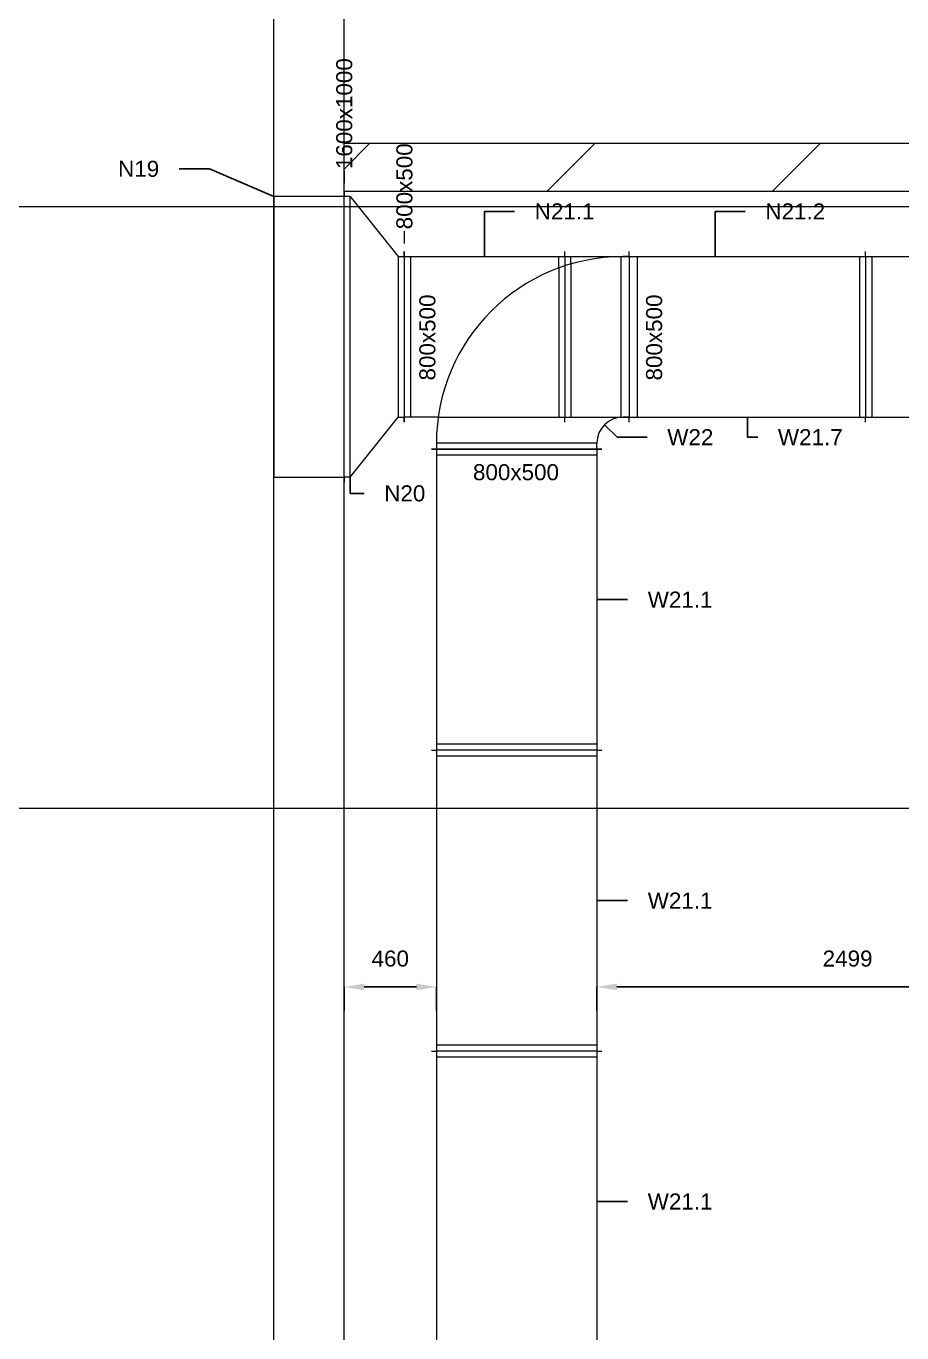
# Model space of a CAD drawing. Header units: millimetres. Extents: x 59762 to 60194, y -87842 to -87548.
# Drawn here: x 59940.49 to 59944.85, y -87827.89 to -87821.38 of the extents above; entities that cross this region are included whole.
import ezdxf
from ezdxf import colors
from ezdxf.entities.mleader import LeaderData, LeaderLine
from ezdxf.math import Vec2, Vec3

# ---------------------------------------------------------------- set-up
doc = ezdxf.new("R2010")
doc.units = ezdxf.units.MM
doc.linetypes.add('ACAD_ISO02W100', pattern=[15, 12, -3])
doc.linetypes.add('JIS_02_1.2', pattern=[2.5, 1.25, -1.25])
doc.layers.add('kanały', color=7, linetype='Continuous', lineweight=20)
doc.layers.add('wymiary', color=7, linetype='Continuous', lineweight=13)
doc.layers.add('osie', color=7, linetype='JIS_02_1.2', lineweight=5, transparency=0.7)
doc.layers.add('podkład', color=7, linetype='Continuous', lineweight=13, transparency=0.7)
doc.styles.add('styl1', font='arial.ttf', dxfattribs={"height": 0.08})
doc.dimstyles.new('Kopia Opisowy', dxfattribs={"dimscale": 0, "dimtxt": 0.08, "dimasz": 0.1, "dimexe": 0, "dimexo": 0.2, "dimgap": 0.1, "dimtad": 1, "dimlfac": 1000, "dimtxsty": 'styl1', "dimcen": 2.5, "dimadec": 0, "dimazin": 0, "dimtfac": 1, "dimtmove": 0, "dimatfit": 3, "dimfxl": 1, "dimarcsym": 0})

# ---------------------------------------------------------------- blocks, each defined once
blk = doc.blocks.new('_None')
blk = doc.blocks.new('*D103')
at = {"layer": 'Defpoints', "color": 0, "transparency": 16777216}
for p in [(59942.0708, -87826.1681), (59942.0708, -87826.4877), (59942.5308, -87826.4877)]:
    blk.add_point(p, dxfattribs=at)
at = {"layer": 'wymiary', "color": 0, "lineweight": -2, "transparency": 16777216}
for p, q in [((59942.0708, -87826.2877), (59942.0708, -87826.1681)), ((59942.4308, -87826.1681), (59942.1708, -87826.1681)), ((59942.5308, -87826.2877), (59942.5308, -87826.1681))]:
    blk.add_line(p, q, dxfattribs=at)
at = {"layer": 'wymiary', "color": 0, "transparency": 16777216}
for points in [[(59942.1708, -87826.1515), (59942.1708, -87826.1848), (59942.0708, -87826.1681)], [(59942.4308, -87826.1515), (59942.4308, -87826.1848), (59942.5308, -87826.1681)]]:
    blk.add_solid(points, dxfattribs=at)
at = {"layer": 'wymiary', "color": 0, "transparency": 16777216, "insert": (59942.3008, -87826.0273), "char_height": 0.08, "attachment_point": 5, "style": 'styl1'}
blk.add_mtext('460', dxfattribs=at)
blk = doc.blocks.new('*D105')
at = {"layer": 'Defpoints', "color": 0, "transparency": 16777216}
for p in [(59945.8298, -87826.1681), (59943.3308, -87826.4877), (59945.8298, -87826.4877)]:
    blk.add_point(p, dxfattribs=at)
at = {"layer": 'wymiary', "color": 0, "lineweight": -2, "transparency": 16777216}
for p, q in [((59943.3308, -87826.2877), (59943.3308, -87826.1681)), ((59943.4308, -87826.1681), (59945.7298, -87826.1681)), ((59945.8298, -87826.2877), (59945.8298, -87826.1681))]:
    blk.add_line(p, q, dxfattribs=at)
at = {"layer": 'wymiary', "color": 0, "transparency": 16777216}
for points in [[(59943.4308, -87826.1515), (59943.4308, -87826.1848), (59943.3308, -87826.1681)], [(59945.7298, -87826.1515), (59945.7298, -87826.1848), (59945.8298, -87826.1681)]]:
    blk.add_solid(points, dxfattribs=at)
at = {"layer": 'wymiary', "color": 0, "transparency": 16777216, "insert": (59944.5803, -87826.0273), "char_height": 0.08, "attachment_point": 5, "style": 'styl1'}
blk.add_mtext('2499', dxfattribs=at)

msp = doc.modelspace()

# ---------------------------------------------------------------- hatches: boundary and pattern name
at = {"layer": 'podkład'}
h = msp.add_hatch(dxfattribs=at)
h.set_pattern_fill('ANSI31', color=256, scale=0.25)
h.set_pattern_definition([(45, (56984.5771, -93833.52236), (-0.56126601, 0.56126601), [])])
h.paths.add_polyline_path([(59942.070847, -87819.277684), (59953.830847, -87819.277684), (59953.830847, -87831.517684), (59960.310847, -87831.517684), (59960.310847, -87819.277684), (59972.070847, -87819.277684), (59972.070847, -87840.277684), (59942.070847, -87840.277684)], flags=16)
h.paths.add_polyline_path([(59954.070847, -87819.277684), (59960.070847, -87819.277684), (59960.070847, -87831.277684), (59954.070847, -87831.277684)], flags=16)
h.paths.add_polyline_path([(59942.070847, -87818.927684), (59942.070847, -87831.177684), (59941.720847, -87831.177684), (59941.720847, -87840.627684), (59972.420847, -87840.627684), (59972.420847, -87818.927684)])
h = msp.add_hatch(dxfattribs=at)
h.set_pattern_fill('ANSI31', color=256, scale=0.25)
h.set_pattern_definition([(45, (-7e-12, -79.36), (-0.5612660076, 0.5612660076), [])])
edge = h.paths.add_edge_path()
edge.add_line((59948.070847, -87822.202684), (59942.070847, -87822.202684))
edge.add_line((59942.070847, -87821.962684), (59948.310847, -87821.962684))
edge.add_line((59948.310847, -87831.442684), (59948.310847, -87821.962684))
edge.add_line((59948.070847, -87831.202684), (59948.070847, -87822.202684))
edge.add_line((59942.070847, -87831.202684), (59948.070847, -87831.202684))
edge.add_line((59942.070847, -87831.442684), (59948.310847, -87831.442684))

# ---------------------------------------------------------------- linework, layer by layer
at = {"layer": 'kanały'}
for p, q in [((59942.070847, -87822.227684), (59941.720847, -87822.227684)), ((59941.720847, -87822.227684), (59941.720847, -87823.627684)), ((59942.340847, -87822.527684), (59942.340847, -87823.327684)), ((59942.370847, -87822.527684), (59942.370847, -87823.327684)), ((59943.140347, -87822.584655), (59943.140347, -87822.527684)), ((59943.170347, -87822.527684), (59943.170347, -87822.574219)), ((59943.200347, -87822.564913), (59943.200347, -87822.527684)), ((59942.539978, -87823.327684), (59942.370847, -87823.327684)), ((59943.490847, -87823.327684), (59944.670347, -87823.327684)), ((59941.720847, -87823.627684), (59942.070847, -87823.627684))]:
    msp.add_line(p, q, dxfattribs=at)
at = {"layer": 'kanały', "ltscale": 20}
for p, q in [((59942.070847, -87822.202684), (59942.070847, -87822.227684)), ((59942.070847, -87823.627684), (59942.070847, -87822.227684)), ((59942.100847, -87822.227684), (59942.070847, -87822.227684)), ((59942.100847, -87823.627684), (59942.100847, -87822.227684)), ((59942.100847, -87822.227684), (59942.340847, -87822.527684)), ((59942.340847, -87822.527684), (59942.370847, -87822.527684)), ((59942.370847, -87822.502684), (59942.370847, -87822.527684)), ((59942.370847, -87822.527684), (59942.370847, -87822.502684)), ((59942.370847, -87822.527684), (59943.170347, -87822.527684)), ((59942.370847, -87822.527684), (59942.370847, -87823.327684)), ((59942.400847, -87822.527684), (59942.400847, -87823.327684)), ((59943.170347, -87822.527684), (59943.170347, -87822.502684)), ((59943.170347, -87822.527684), (59943.170347, -87822.502684)), ((59943.170347, -87822.527684), (59944.670347, -87822.527684)), ((59943.450726, -87822.527684), (59943.450726, -87823.327684)), ((59943.490847, -87822.527684), (59943.460847, -87822.527684)), ((59943.490847, -87822.527684), (59943.490847, -87822.502684)), ((59943.490847, -87822.527684), (59943.490847, -87823.327684)), ((59943.530968, -87822.527684), (59943.530968, -87823.327684)), ((59944.640347, -87822.527684), (59944.640347, -87823.327684)), ((59944.670347, -87822.527684), (59944.670347, -87822.502684)), ((59944.670347, -87822.527684), (59944.670347, -87822.502684)), ((59944.670347, -87822.527684), (59946.170347, -87822.527684)), ((59944.670347, -87822.527684), (59944.670347, -87823.327684)), ((59944.670347, -87822.527684), (59944.670347, -87823.327684)), ((59944.700347, -87822.527684), (59944.700347, -87823.327684)), ((59942.100847, -87823.627684), (59942.340847, -87823.327684)), ((59942.340847, -87823.327684), (59942.370847, -87823.327684)), ((59942.370847, -87823.327684), (59942.370847, -87823.352684)), ((59942.370847, -87823.352684), (59942.370847, -87823.327684)), ((59943.490847, -87823.327684), (59943.460847, -87823.327684)), ((59943.490847, -87823.352684), (59943.490847, -87823.327684)), ((59944.670347, -87823.327684), (59946.170347, -87823.327684)), ((59944.670347, -87823.352684), (59944.670347, -87823.327684)), ((59944.670347, -87823.352684), (59944.670347, -87823.327684)), ((59943.330847, -87823.457684), (59942.530847, -87823.457684)), ((59942.530847, -87823.457684), (59942.530847, -87823.487684)), ((59943.330847, -87823.487684), (59943.330847, -87823.457684)), ((59942.530847, -87823.487684), (59942.505847, -87823.487684)), ((59942.505847, -87823.487684), (59942.530847, -87823.487684)), ((59942.505847, -87823.487684), (59942.530847, -87823.487684)), ((59942.530847, -87823.487684), (59943.330847, -87823.487684)), ((59942.530847, -87823.487684), (59942.530847, -87824.987684)), ((59943.330847, -87823.487684), (59942.530847, -87823.487684)), ((59943.330847, -87823.517684), (59942.530847, -87823.517684)), ((59943.330847, -87823.487684), (59943.355847, -87823.487684)), ((59943.355847, -87823.487684), (59943.330847, -87823.487684)), ((59943.330847, -87823.487684), (59943.330847, -87824.987684)), ((59943.330847, -87823.487684), (59943.355847, -87823.487684)), ((59942.070847, -87823.627684), (59942.070847, -87823.652684)), ((59942.100847, -87823.627684), (59942.070847, -87823.627684)), ((59943.330847, -87824.957684), (59942.530847, -87824.957684)), ((59942.505847, -87824.987684), (59942.530847, -87824.987684)), ((59942.505847, -87824.987684), (59942.530847, -87824.987684)), ((59943.330847, -87824.987684), (59942.530847, -87824.987684)), ((59942.530847, -87824.987684), (59942.530847, -87826.487684)), ((59943.330847, -87824.987684), (59942.530847, -87824.987684)), ((59943.330847, -87825.017684), (59942.530847, -87825.017684)), ((59943.330847, -87824.987684), (59943.355847, -87824.987684)), ((59943.330847, -87824.987684), (59943.330847, -87826.487684)), ((59943.330847, -87824.987684), (59943.355847, -87824.987684)), ((59943.330847, -87826.457684), (59942.530847, -87826.457684)), ((59942.505847, -87826.487684), (59942.530847, -87826.487684)), ((59942.505847, -87826.487684), (59942.530847, -87826.487684)), ((59943.330847, -87826.487684), (59942.530847, -87826.487684)), ((59942.530847, -87826.487684), (59942.530847, -87827.987684)), ((59943.330847, -87826.487684), (59942.530847, -87826.487684)), ((59943.330847, -87826.517684), (59942.530847, -87826.517684)), ((59943.330847, -87826.487684), (59943.355847, -87826.487684)), ((59943.330847, -87826.487684), (59943.330847, -87827.987684)), ((59943.330847, -87826.487684), (59943.355847, -87826.487684))]:
    msp.add_line(p, q, dxfattribs=at)
at = {"layer": 'kanały', "linetype": 'ACAD_ISO02W100', "ltscale": 0.09}
for p, q in [((59943.140347, -87822.584655), (59943.140347, -87823.327684)), ((59943.170347, -87822.574219), (59943.170347, -87823.327684)), ((59943.170347, -87822.574219), (59943.170347, -87823.327684)), ((59943.200347, -87822.564913), (59943.200347, -87823.327684)), ((59942.539978, -87823.327684), (59943.170347, -87823.327684)), ((59943.170347, -87823.327684), (59943.490847, -87823.327684)), ((59943.170347, -87823.352684), (59943.170347, -87823.327684)), ((59943.170347, -87823.352684), (59943.170347, -87823.327684))]:
    msp.add_line(p, q, dxfattribs=at)
at = {"layer": 'kanały', "ltscale": 20}
msp.add_arc((59943.460847, -87823.457684), 0.93, 90, 180, dxfattribs=at)
at = {"layer": 'kanały'}
msp.add_arc((59943.460847, -87823.457684), 0.13, 90, 180, dxfattribs=at)
at = {"layer": 'osie', "linetype": 'Continuous'}
for p, q in [((59942.070847, -87842.037684), (59942.070847, -87817.037684)), ((59939.220847, -87822.277684), (59974.220847, -87822.277684)), ((59939.220847, -87825.277684), (59974.220847, -87825.277684))]:
    msp.add_line(p, q, dxfattribs=at)
at = {"layer": 'podkład'}
for p, q in [((59942.070847, -87821.962684), (59948.310847, -87821.962684)), ((59948.070847, -87822.202684), (59942.070847, -87822.202684))]:
    msp.add_line(p, q, dxfattribs=at)
msp.add_lwpolyline([(59941.720847, -87818.927684), (59972.420847, -87818.927684), (59972.420847, -87840.627684), (59941.720847, -87840.627684)], close=True, dxfattribs=at)
msp.add_lwpolyline([(59960.310847, -87819.277684), (59972.070847, -87819.277684), (59972.070847, -87840.277684), (59942.070847, -87840.277684), (59942.070847, -87819.277684)], dxfattribs=at)
at = {"layer": 'wymiary'}
for p, q in [((59942.070847, -87822.101656), (59942.070847, -87822.162012)), ((59942.370847, -87822.401656), (59942.370847, -87822.462012))]:
    msp.add_line(p, q, dxfattribs=at)

# ---------------------------------------------------------------- texts
at = {"layer": 'wymiary', "ltscale": 20, "char_height": 0.08, "attachment_point": 1, "rotation": 90, "style": 'styl1'}
for s, insert in [('1600x1000', (59942.031134, -87822.091831)), ('800x500', (59942.331134, -87822.391831)), ('800x500', (59942.445555, -87823.145459)), ('800x500', (59943.575675, -87823.145459))]:
    msp.add_mtext_dynamic_manual_height_columns(s, width=0.44264358, gutter_width=1, heights=[0], dxfattribs=dict(at, insert=insert))
at = {"layer": 'wymiary', "ltscale": 20, "insert": (59942.713072, -87823.562391), "char_height": 0.08, "attachment_point": 1, "style": 'styl1'}
msp.add_mtext_dynamic_manual_height_columns('800x500', width=0.44264358, gutter_width=1, heights=[0], dxfattribs=at)

# ---------------------------------------------------------------- dimensions: what is measured, and where the dimension line sits
at = {"layer": 'wymiary'}
for base, p1, p2, picture, middle in [((59942.070847, -87826.168128), (59942.530847, -87826.487684), (59942.070847, -87826.487684), '*D103', (59942.300847, -87826.027282)), ((59945.829847, -87826.168128), (59943.330847, -87826.487684), (59945.829847, -87826.487684), '*D105', (59944.580347, -87826.027282))]:
    dim = msp.add_linear_dim(base=base, p1=p1, p2=p2, dimstyle='Kopia Opisowy', dxfattribs=at)
    dim.commit()
    dim.dimension.update_dxf_attribs({"geometry": picture, "text_midpoint": middle})

# ---------------------------------------------------------------- leaders
ml = msp.add_multileader_mtext('Standard', dxfattribs=at)
ml.set_content('N19', color=256, style='styl1')
ml.set_leader_properties()
ml.set_arrow_properties(name='NONE')
ml.build(insert=Vec2(0, 0))
ml.multileader.update_dxf_attribs({"dogleg_length": 0.15, "arrow_head_size": 0.1})
ctx = ml.context
ctx.base_point, ctx.char_height, ctx.arrow_head_size, ctx.landing_gap_size, ctx.plane_origin = Vec3(59940.857488, -87822.090858), 0.08, 0.1, 0.1, Vec3(59941.616425, -87822.800449)
ctx.text_align_type = 2
notes = []
notes.append((ctx, [(0, (1, 1, 0), (59941.399084, -87822.090858), (-1, 0), 0.15, [(0, [(59941.720847, -87822.227684)], 0, [])])]))
ctx.mtext.insert, ctx.mtext.width, ctx.mtext.alignment, ctx.mtext.flow_direction = Vec3(59941.149084, -87822.050176), 0.51353508, 3, 5
ml = msp.add_multileader_mtext('Standard', dxfattribs=at)
ml.set_content('N21.1', color=256, style='styl1')
ml.set_leader_properties()
ml.set_arrow_properties(name='NONE')
ml.build(insert=Vec2(0, 0))
ml.multileader.update_dxf_attribs({"dogleg_length": 0.15, "arrow_head_size": 0.1})
ctx = ml.context
ctx.base_point, ctx.char_height, ctx.arrow_head_size, ctx.landing_gap_size, ctx.plane_origin = Vec3(59942.920597, -87822.302542), 0.08, 0.1, 0.1, Vec3(59942.666175, -87823.100449)
notes.append((ctx, [(1, (1, 1, 0), (59942.770597, -87822.302542), (1, 0), 0.15, [(0, [(59942.770597, -87822.527684)], 0, [])])]))
ctx.mtext.insert, ctx.mtext.width, ctx.mtext.flow_direction = Vec3(59943.020597, -87822.262542), 0.51353508, 5
ml = msp.add_multileader_mtext('Standard', dxfattribs=at)
ml.set_content('N21.2', color=256, style='styl1')
ml.set_leader_properties()
ml.set_arrow_properties(name='NONE')
ml.build(insert=Vec2(0, 0))
ml.multileader.update_dxf_attribs({"dogleg_length": 0.15, "arrow_head_size": 0.1})
ctx = ml.context
ctx.base_point, ctx.char_height, ctx.arrow_head_size, ctx.landing_gap_size, ctx.plane_origin = Vec3(59944.070347, -87822.302542), 0.08, 0.1, 0.1, Vec3(59943.815925, -87823.100449)
notes.append((ctx, [(1, (1, 1, 0), (59943.920347, -87822.302542), (1, 0), 0.15, [(0, [(59943.920347, -87822.527684)], 0, [])])]))
ctx.mtext.insert, ctx.mtext.width, ctx.mtext.flow_direction = Vec3(59944.170347, -87822.262542), 0.51353508, 5
ml = msp.add_multileader_mtext('Standard', dxfattribs=at)
ml.set_content('W21.7', color=256, style='styl1')
ml.set_leader_properties()
ml.set_arrow_properties(name='NONE')
ml.build(insert=Vec2(0, 0))
ml.multileader.update_dxf_attribs({"dogleg_length": 0.15, "arrow_head_size": 0.1})
ctx = ml.context
ctx.base_point, ctx.char_height, ctx.arrow_head_size, ctx.landing_gap_size, ctx.plane_origin = Vec3(59944.133005, -87823.427948), 0.08, 0.1, 0.1, Vec3(59944.18502, -87823.900449)
notes.append((ctx, [(0, (1, 1, 0), (59944.080597, -87823.427948), (1, 0), 0.052408, [(0, [(59944.080597, -87823.327684)], 0, [])])]))
ctx.mtext.insert, ctx.mtext.width, ctx.mtext.flow_direction = Vec3(59944.233005, -87823.387948), 0.51353508, 5
ml = msp.add_multileader_mtext('Standard', dxfattribs=at)
ml.set_content('W22', color=256, style='styl1')
ml.set_leader_properties()
ml.set_arrow_properties(name='NONE')
ml.build(insert=Vec2(0, 0))
ml.multileader.update_dxf_attribs({"dogleg_length": 0.15, "arrow_head_size": 0.1})
ctx = ml.context
ctx.base_point, ctx.char_height, ctx.arrow_head_size, ctx.landing_gap_size, ctx.plane_origin = Vec3(59943.581671, -87823.427948), 0.08, 0.1, 0.1, Vec3(59943.473346, -87823.938525)
notes.append((ctx, [(0, (1, 1, 0), (59943.431671, -87823.427948), (1, 0), 0.15, [(0, [(59943.368923, -87823.36576)], 0, [])])]))
ctx.mtext.insert, ctx.mtext.width, ctx.mtext.flow_direction = Vec3(59943.681671, -87823.387948), 0.51353508, 5
ml = msp.add_multileader_mtext('Standard', dxfattribs=at)
ml.set_content('N20', color=256, style='styl1')
ml.set_leader_properties()
ml.set_arrow_properties(name='NONE')
ml.build(insert=Vec2(0, 0))
ml.multileader.update_dxf_attribs({"dogleg_length": 0.15, "arrow_head_size": 0.1})
ctx = ml.context
ctx.base_point, ctx.char_height, ctx.arrow_head_size, ctx.landing_gap_size, ctx.plane_origin = Vec3(59942.170672, -87823.708554), 0.08, 0.1, 0.1, Vec3(59942.116425, -87824.050449)
notes.append((ctx, [(1, (1, 1, 0), (59942.100847, -87823.708554), (1, 0), 0.069824, [(0, [(59942.100847, -87823.627684)], 0, [])])]))
ctx.mtext.insert, ctx.mtext.width, ctx.mtext.flow_direction = Vec3(59942.270672, -87823.667872), 0.51353508, 5
ml = msp.add_multileader_mtext('Standard', dxfattribs=at)
ml.set_content('W21.1', color=256, style='styl1')
ml.set_leader_properties()
ml.set_arrow_properties(name='NONE')
ml.build(insert=Vec2(0, 0))
ml.multileader.update_dxf_attribs({"dogleg_length": 0.15, "arrow_head_size": 0.1})
ctx = ml.context
ctx.base_point, ctx.char_height, ctx.arrow_head_size, ctx.landing_gap_size, ctx.plane_origin = Vec3(59943.48408, -87824.237684), 0.08, 0.1, 0.1, Vec3(59943.43527, -87824.810449)
notes.append((ctx, [(0, (1, 1, 0), (59943.431671, -87824.237684), (1, 0), 0.052408, [(0, [(59943.330847, -87824.237684)], 0, [])])]))
ctx.mtext.insert, ctx.mtext.width, ctx.mtext.flow_direction = Vec3(59943.58408, -87824.197684), 0.51353508, 5
ml = msp.add_multileader_mtext('Standard', dxfattribs=at)
ml.set_content('W21.1', color=256, style='styl1')
ml.set_leader_properties()
ml.set_arrow_properties(name='NONE')
ml.build(insert=Vec2(0, 0))
ml.multileader.update_dxf_attribs({"dogleg_length": 0.15, "arrow_head_size": 0.1})
ctx = ml.context
ctx.base_point, ctx.char_height, ctx.arrow_head_size, ctx.landing_gap_size, ctx.plane_origin = Vec3(59943.48408, -87825.737684), 0.08, 0.1, 0.1, Vec3(59943.43527, -87826.310449)
notes.append((ctx, [(0, (1, 1, 0), (59943.431671, -87825.737684), (1, 0), 0.052408, [(0, [(59943.330847, -87825.737684)], 0, [])])]))
ctx.mtext.insert, ctx.mtext.width, ctx.mtext.flow_direction = Vec3(59943.58408, -87825.697684), 0.51353508, 5
ml = msp.add_multileader_mtext('Standard', dxfattribs=at)
ml.set_content('W21.1', color=256, style='styl1')
ml.set_leader_properties()
ml.set_arrow_properties(name='NONE')
ml.build(insert=Vec2(0, 0))
ml.multileader.update_dxf_attribs({"dogleg_length": 0.15, "arrow_head_size": 0.1})
ctx = ml.context
ctx.base_point, ctx.char_height, ctx.arrow_head_size, ctx.landing_gap_size, ctx.plane_origin = Vec3(59943.48408, -87827.237684), 0.08, 0.1, 0.1, Vec3(59943.43527, -87827.810449)
notes.append((ctx, [(0, (1, 1, 0), (59943.431671, -87827.237684), (1, 0), 0.052408, [(0, [(59943.330847, -87827.237684)], 0, [])])]))
ctx.mtext.insert, ctx.mtext.width, ctx.mtext.flow_direction = Vec3(59943.58408, -87827.197684), 0.51353508, 5
for ctx, leaders in notes:
    for number, flags, end, landing, length, lines in leaders:
        leader = LeaderData()
        leader.index, (leader.has_last_leader_line, leader.has_dogleg_vector, leader.attachment_direction) = number, flags
        leader.last_leader_point, leader.dogleg_vector, leader.dogleg_length = Vec3(end), Vec3(landing), length
        for number, points, colour, breaks in lines:
            line = LeaderLine()
            line.index, line.vertices, line.color, line.breaks = number, Vec3.list(points), colors.encode_raw_color(colour), breaks
            leader.lines.append(line)
        ctx.leaders.append(leader)

doc.saveas('drawing.dxf')
